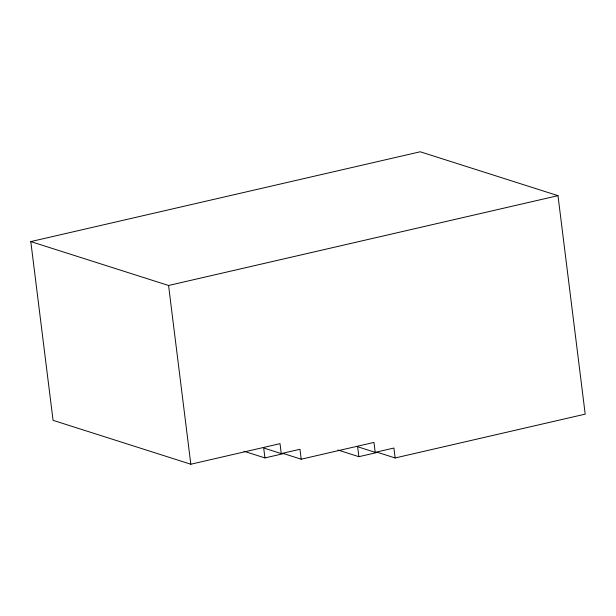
<?xml version="1.0" encoding="UTF-8"?>
<svg xmlns="http://www.w3.org/2000/svg" width="616" height="616" viewBox="0 0 616 616"><rect width="100%" height="100%" fill="white"/><g stroke="black" fill="none" stroke-linecap="round" stroke-linejoin="round"><path stroke-width="0.92" d="M395.149 457.965L393.909 448.04L375.206 452.352L373.966 442.419L301.201 459.205L299.969 449.272L281.258 453.592L280.018 443.659L190.829 464.225L53.061 420.335L30.8 241.588L420.22 151.775L557.988 195.665L585.2 414.137L395.149 457.965L377.585 452.375L358.874 456.687L337.93 450.011M30.8 241.588L168.568 285.478L557.988 195.665M243.982 451.251L264.926 457.919L283.637 453.607L301.201 459.205M375.206 452.352L357.642 446.754L358.874 456.687M281.258 453.592L263.694 447.994L264.926 457.919M168.568 285.478L190.829 464.225"/></g></svg>
